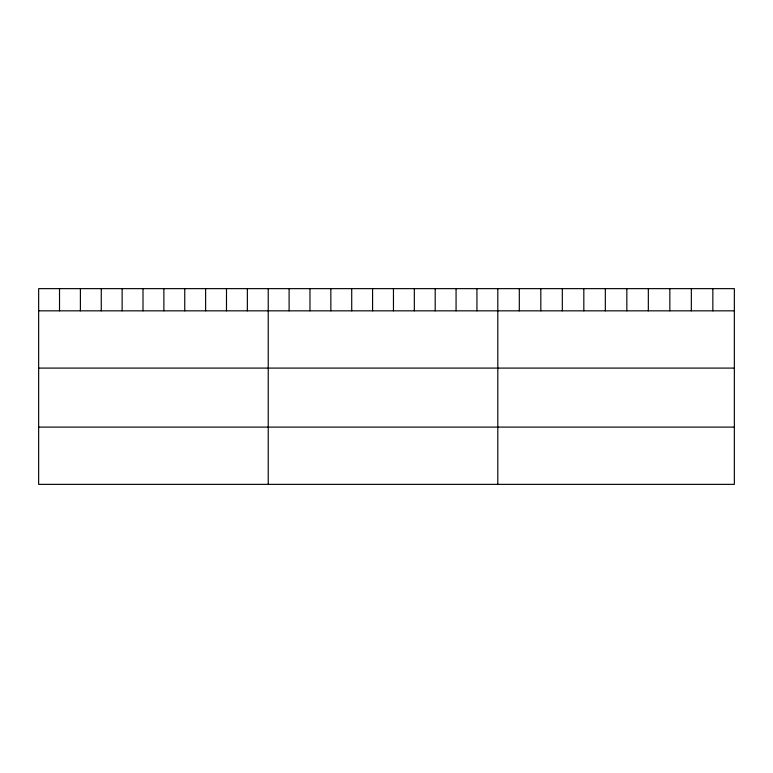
<?xml version="1.0" encoding="UTF-8"?>
<svg xmlns="http://www.w3.org/2000/svg" width="773" height="773" viewBox="0 0 773 773"><rect width="100%" height="100%" fill="white"/><g stroke="black" fill="none" stroke-linecap="round" stroke-linejoin="round"><path stroke-width="1.16" d="M734.35 310.833L734.35 484.362L38.65 484.362L38.65 288.638L734.35 288.638L734.35 310.833L38.65 310.833M38.65 368.093L734.35 368.093M38.65 427.102L734.35 427.102M712.851 288.638L712.851 310.833M691.342 288.638L691.342 310.833M669.843 288.638L669.843 310.833M648.334 288.638L648.334 310.833M626.835 288.638L626.835 310.833M605.327 288.638L605.327 310.833M583.828 288.638L583.828 310.833M562.319 288.638L562.319 310.833M540.82 288.638L540.82 310.833M519.311 288.638L519.311 310.833M497.812 288.638L497.812 484.362M476.941 288.638L476.941 310.833M456.07 288.638L456.07 310.833M435.199 288.638L435.199 310.833M414.328 288.638L414.328 310.833M393.457 288.638L393.457 310.833M372.586 288.638L372.586 310.833M351.715 288.638L351.715 310.833M330.844 288.638L330.844 310.833M309.973 288.638L309.973 310.833M289.102 288.638L289.102 310.833M268.231 288.638L268.231 484.362M247.36 288.638L247.36 310.833M226.489 288.638L226.489 310.833M205.618 288.638L205.618 310.833M184.747 288.638L184.747 310.833M163.876 288.638L163.876 310.833M143.005 288.638L143.005 310.833M122.134 288.638L122.134 310.833M101.263 288.638L101.263 310.833M80.392 288.638L80.392 310.833M59.521 288.638L59.521 310.833"/></g></svg>
